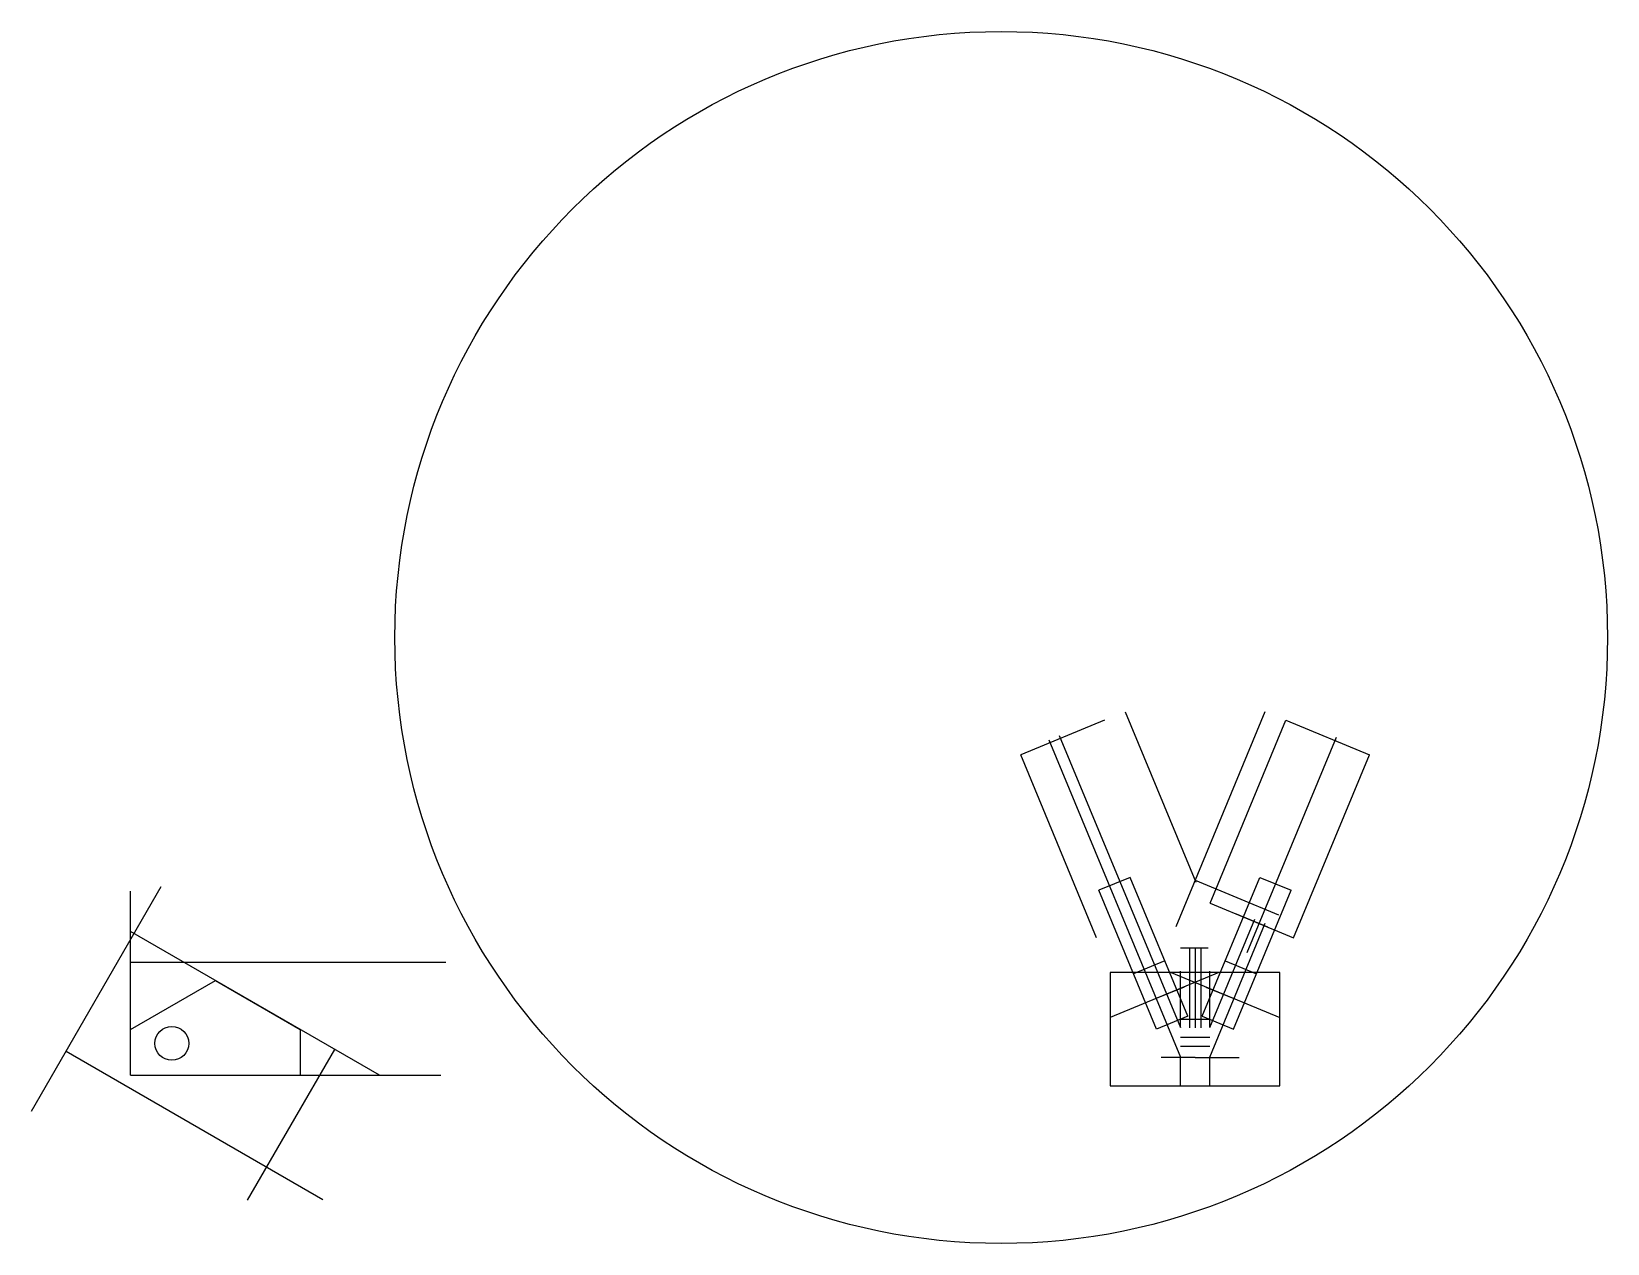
# Model space of a CAD drawing. Header units: inches. Extents: x -66 to 776, y -30 to 184.
# Drawn here: x 199.6 to 478.3, y -30.5 to 183.9 of the extents above; entities that cross this region are included whole.
import ezdxf

# ---------------------------------------------------------------- set-up
doc = ezdxf.new("R2010")
doc.units = ezdxf.units.IN
doc.header["$MEASUREMENT"] = 0

msp = doc.modelspace()

# ---------------------------------------------------------------- linework, layer by layer
for p, q in [((379.54677, 58.62489), (402.80719, 2.46926)), ((381.39453, 59.39025), (402.80719, 7.69551)), ((408.00719, 7.69551), (415.96868, 26.91623)), ((408.00719, 2.46926), (417.81644, 26.15086))]:
    msp.add_line(p, q)
for points in [[(389.36169, 62.06904), (374.57961, 55.9461)], [(393.0572, 63.59977), (405.56073, 33.4136)], [(417.75718, 63.59977), (401.99037, 25.53531)], [(408.05878, 29.73326), (408.05878, 29.73326), (421.4527, 62.06904)], [(421.4527, 62.06904), (436.23477, 55.9461)], [(430.34374, 59.00757), (414.57692, 20.94311)], [(387.97353, 23.61032), (374.57961, 55.9461)], [(422.84085, 23.61032), (436.23477, 55.9461)], [(393.95743, 34.28699), (388.41415, 31.99089)], [(404.12686, 9.7358), (393.95743, 34.28699)], [(405.40719, 33.78426), (420.18927, 27.66133)], [(406.68752, 9.7358), (416.85696, 34.28699)], [(416.85696, 34.28699), (422.40024, 31.99089)], [(199.64052, -7.069), (222.58284, 32.66825)], [(217.15452, 19.26613), (217.15452, 31.82585)], [(398.58359, 7.4397), (388.41415, 31.99089)], [(412.2308, 7.4397), (422.40024, 31.99089)], [(408.05878, 29.73326), (422.84085, 23.61032)], [(412.67818, 27.81984), (418.22146, 25.52374)], [(261.20708, -0.73387), (217.15452, 24.69988)], [(402.82317, 21.80214), (407.70687, 21.80214)], [(404.40719, 21.80214), (404.40719, 7.63671)], [(405.40719, 21.80214), (405.40719, 7.63671)], [(406.40719, 21.80214), (406.40719, 7.63671)], [(217.15452, -0.73387), (217.15452, 19.26613), (272.93594, 19.26613)], [(409.62884, 17.42675), (390.40719, 9.46488)], [(400.08036, 19.50492), (394.53708, 17.20882)], [(401.18555, 17.42675), (420.40719, 9.46488)], [(402.80719, 7.69551), (402.80719, 17.67043)], [(408.00719, 7.69551), (408.00719, 17.67043)], [(410.73403, 19.50492), (416.27731, 17.20882)], [(217.15452, -0.73387), (217.15452, 7.37938), (232.15452, 16.03963), (247.15452, 7.37938), (247.15452, -0.73387)], [(403.49378, 14.88552), (397.9505, 12.58942)], [(407.32061, 14.88552), (412.86389, 12.58942)], [(404.12686, 9.7358), (398.58359, 7.4397)], [(402.80719, 9.18917), (408.00719, 9.18917)], [(404.12686, 9.18917), (406.68752, 9.18917)], [(406.68752, 9.7358), (412.2308, 7.4397)], [(402.80719, 5.98917), (408.00719, 5.98917)], [(205.76221, 3.53408), (251.17508, -22.68505)], [(237.8513, -22.84752), (253.26573, 3.85106)], [(402.80719, 4.38917), (408.00719, 4.38917)], [(405.40719, 2.42675), (399.42305, 2.42675)], [(402.80719, -2.57325), (402.80719, 2.46926)], [(405.40719, 2.42675), (413.18866, 2.42675)], [(408.00719, -2.57325), (408.00719, 2.46926)], [(217.15452, -0.73387), (247.15452, -0.73387)], [(247.15452, -0.73387), (272.01384, -0.73387)], [(390.40719, -2.57325), (420.40719, -2.57325)], [(402.9204, -2.57325), (413.18866, -2.57325)], [(405.40719, -2.57325), (413.18866, -2.57325)]]:
    msp.add_lwpolyline(points)
msp.add_lwpolyline([(390.40719, -2.57325), (420.40719, -2.57325), (420.40719, 17.42675), (390.40719, 17.42675)], close=True)
for centre, radius in [((371.11712, 76.72376), 107.22064), ((224.45493, 4.91164), 3)]:
    msp.add_circle(centre, radius)

doc.saveas('drawing.dxf')
